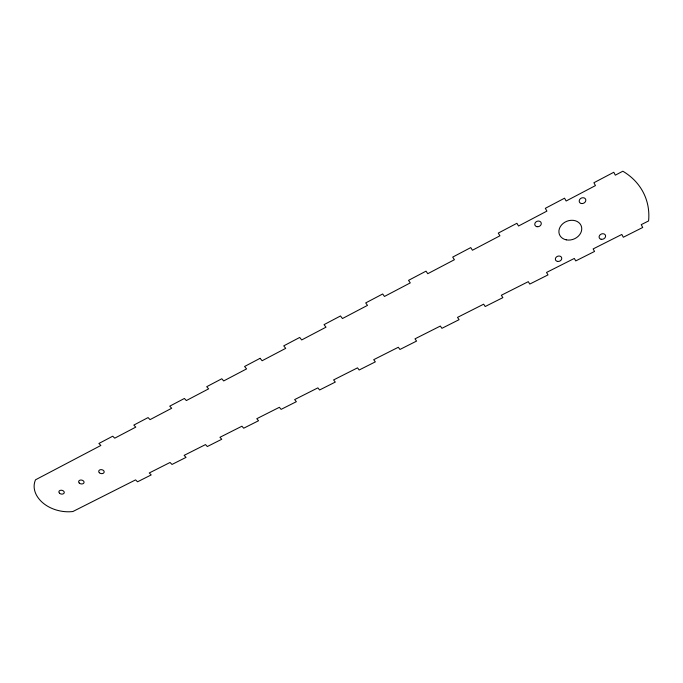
<?xml version="1.0" encoding="UTF-8"?>
<svg xmlns="http://www.w3.org/2000/svg" width="683" height="683" viewBox="0 0 683 683"><rect width="100%" height="100%" fill="white"/><g stroke="black" fill="none" stroke-linecap="round" stroke-linejoin="round"><path stroke-width="1.02" d="M260.086 358.319L244.565 366.498L246.606 368.888L223.683 380.935L221.779 378.766L206.701 386.706L208.614 388.858L186.331 400.562L184.401 398.454L169.743 406.172L171.689 408.255L150.029 419.635L148.066 417.586L133.817 425.091L135.789 427.114L114.727 438.187L112.738 436.189L98.881 443.489L100.871 445.461L35.525 479.799A32.007 22.479 11.6 0 0 42.098 502.201A29.787 20.891 11.7 0 0 72.885 511.524L135.584 479.876L137.531 481.805L151.199 474.924L149.27 472.969L170.067 462.468L171.988 464.457L186.041 457.379L184.128 455.373L205.498 444.59L207.316 446.537L221.753 439.263L219.943 437.299L241.919 426.209L243.703 428.207L258.55 420.737L256.774 418.713L279.364 407.307L281.123 409.365L296.379 401.681L294.638 399.598L317.877 387.867L319.601 389.984L335.31 382.07L333.594 379.927L357.516 367.855L359.173 369.998L375.343 361.862L373.695 359.693L398.317 347.263L399.939 349.465L416.587 341.082L414.982 338.853L440.347 326.047L441.927 328.318L459.07 319.687L457.508 317.39L483.649 304.191L485.186 306.53L502.859 297.634L501.339 295.261L528.283 281.661L529.769 284.077L547.997 274.899L546.528 272.457L574.318 258.43L575.752 260.915L594.552 251.446L593.134 248.928L621.812 234.457L623.323 237.249L642.72 227.473L641.243 224.647L648.585 220.942A74.131 60.463 -22.8 0 0 622.828 171.22L615.315 175.172L613.795 172.27L593.903 182.737L595.448 185.605L566.139 201.007L564.559 198.19L545.316 208.332L546.921 211.107L518.542 226.013L516.903 223.29L498.266 233.108L499.93 235.789L472.448 250.234L470.749 247.596L452.692 257.107L454.408 259.711L427.771 273.704L426.03 271.151L408.528 280.363L410.287 282.89L384.461 296.456L382.676 293.98L365.704 302.919L367.505 305.369L342.456 318.534L340.501 315.964L324.032 324.638L326.004 327.174L301.69 339.946L299.7 337.453L283.718 345.871L285.725 348.339L262.118 360.744L260.086 358.319M566.258 239.844A11.722 9.571 -22.2 0 0 581.609 227.217A11.722 9.571 -22.2 0 0 563.082 223.478A11.722 9.571 -22.2 0 0 566.258 239.844M601.142 239.272A3.355 2.698 -23.2 0 0 605.573 235.678A3.355 2.698 -23.2 0 0 600.306 234.636A3.355 2.698 -23.2 0 0 601.142 239.272M581.318 203.517A3.432 2.826 -24.8 0 0 585.792 199.76A3.432 2.826 -24.8 0 0 580.405 198.668A3.432 2.826 -24.8 0 0 581.318 203.517M557.448 261.41A3.27 2.647 -19.9 0 0 561.716 257.918A3.27 2.647 -19.9 0 0 556.5 256.902A3.27 2.647 -19.9 0 0 557.448 261.41M536.932 226.688A3.338 2.775 -21 0 0 541.243 223.034A3.338 2.775 -21 0 0 535.899 221.975A3.338 2.775 -21 0 0 536.932 226.688M99.334 472.721A2.758 1.981 10.6 0 0 104.012 472.568A2.758 1.981 10.6 0 0 100.999 469.631A2.758 1.981 10.6 0 0 99.334 472.721M79.271 483.06A2.749 1.947 11.2 0 0 83.907 482.907A2.749 1.947 11.2 0 0 80.867 480.012A2.749 1.947 11.2 0 0 79.271 483.06M59.523 493.228A2.732 1.912 11.7 0 0 64.117 493.075A2.732 1.912 11.7 0 0 61.06 490.223A2.732 1.912 11.7 0 0 59.523 493.228"/></g></svg>
